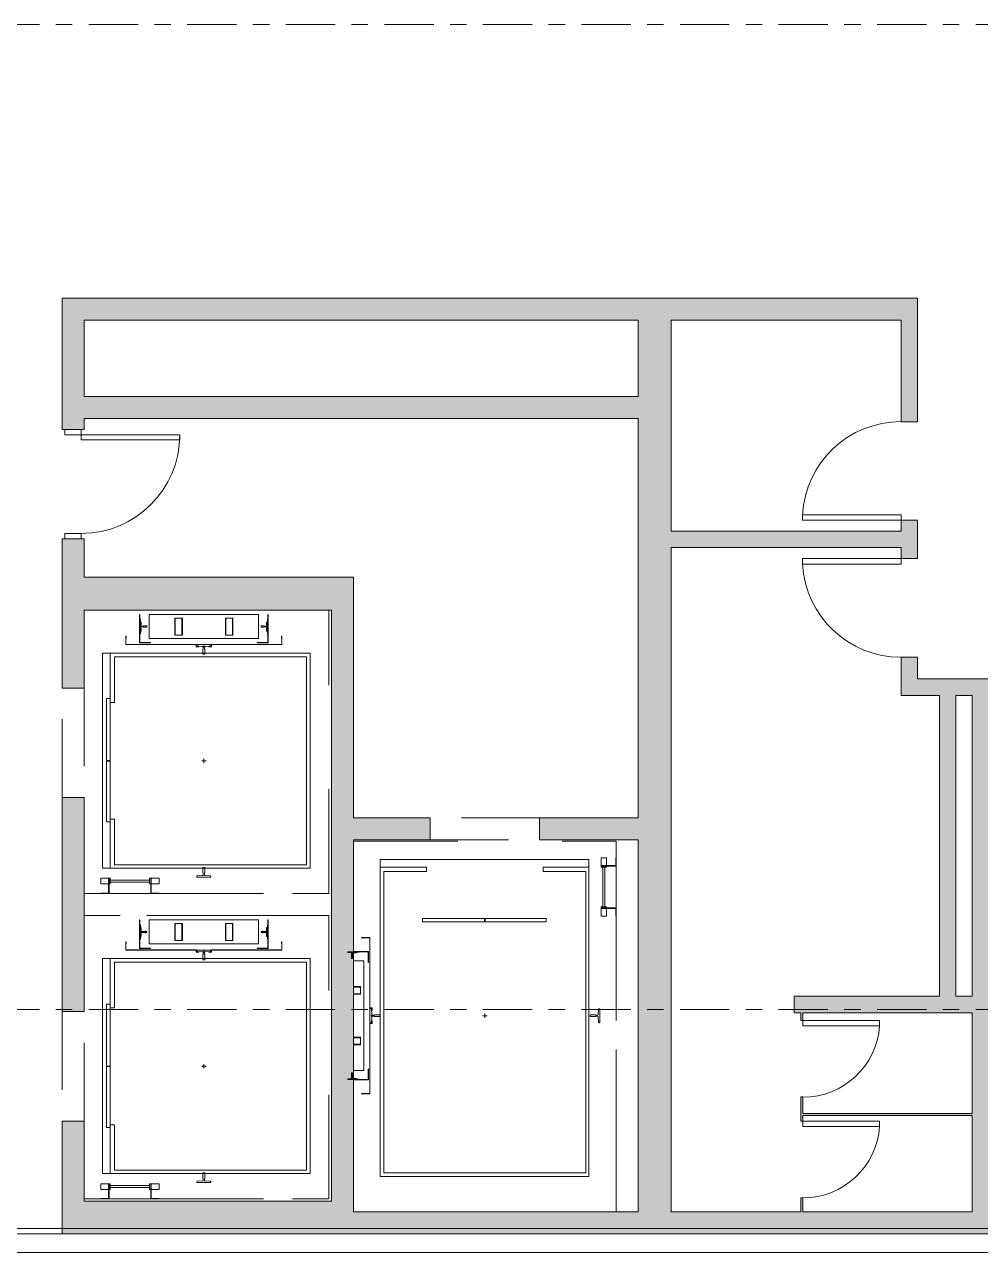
# Model space of a CAD drawing. Header units: millimetres. Extents: x 90964 to 877642, y 656808 to 1438307.
# Drawn here: x 370482 to 379211, y 1097313 to 1108533 of the extents above; entities that cross this region are included whole.
import ezdxf

# ---------------------------------------------------------------- set-up
doc = ezdxf.new("R2010")
doc.units = ezdxf.units.MM
doc.header["$LTSCALE"] = 300
for name, pattern in [('CENTER', [3, 1.5, -0.5, 0.5, -0.5]), ('Dash', [6.35, 3.175, -3.175]), ('Overhead', [3.96875, 2.38125, -1.5875])]:
    doc.linetypes.add(name, pattern=pattern)
for name, color, linetype, lineweight in [('A-COT VACH', 2, 'Continuous', 35), ('A-DETL-GENF', 92, 'Overhead', 9), ('A-DETL-MEDM', 33, 'Continuous', 18), ('A-DOOR', 31, 'Continuous', 9), ('A-DOOR-FRAM', 31, 'Continuous', 9), ('A-GENM', 13, 'Continuous', 9), ('A-TRUC', 250, 'CENTER', 5), ('A-WALL', 113, 'Continuous', 9), ('A-WALL-PATT', 111, 'Continuous', 9), ('Q-SPCQ', 91, 'Continuous', 9)]:
    doc.layers.add(name, color=color, linetype=linetype, lineweight=lineweight)

# ---------------------------------------------------------------- blocks, each defined once
blk = doc.blocks.new('schindler_5500-bim - Lift_one floor-1478719-Option 5 Floor Plans')
at = {"layer": 'A-GENM', "linetype": 'Dash'}
for p, q in [((1212, 1140), (-1379, 1140)), ((-1379, 1140), (-1379, -1095)), ((1212, 1140), (-1379, 1140)), ((-1379, 1140), (-1379, -1095)), ((1212, -409), (1212, 1140)), ((1212, -1095), (1212, 1140)), ((1212, -866), (1212, -485)), ((1212, -1095), (1212, -942))]:
    blk.add_line(p, q, dxfattribs=at)
at = {"layer": 'A-GENM'}
for p, q in [((979, 971), (-986, 971)), ((-986, 971), (-986, -926)), ((-952, -817), (-952, 936)), ((-952, 936), (950, 936)), ((950, 936), (950, -817)), ((979, -926), (979, 971)), ((-1063, 713), (-1139, 713)), ((-1139, 713), (-1139, 710)), ((-1139, 710), (-1118, 710)), ((-1118, 710), (-1118, 712)), ((-1118, 712), (-1064, 712)), ((-1064, 712), (-1064, 67)), ((-1063, 71), (-1063, 713)), ((-1078, 587), (-1338, 587)), ((-1338, 587), (-1338, 584)), ((-1338, 584), (-1294, 584)), ((-1294, 584), (-1294, 580)), ((-1294, 580), (-1269, 580)), ((-1269, 580), (-1269, 573)), ((-1269, 573), (-1242, 573)), ((-1265, 576), (-1265, 584)), ((-1190, 584), (-1265, 584)), ((-1265, 584), (-1265, 580)), ((-1255, 576), (-1265, 576)), ((-1262, 577), (-1234, 575)), ((-1242, 573), (-1242, 576)), ((-1232, 573), (-1232, 552)), ((-1224, 552), (-1224, 572)), ((-1221, 575), (-1193, 577)), ((-1213, 576), (-1213, 573)), ((-1213, 573), (-1186, 573)), ((-1190, 576), (-1200, 576)), ((-1190, 584), (-1190, 576)), ((-1190, 580), (-1190, 584)), ((-1186, 580), (-1161, 580)), ((-1186, 573), (-1186, 580)), ((-1161, 580), (-1161, 584)), ((-1161, 584), (-1081, 584)), ((-1081, 584), (-1081, 487)), ((-1078, 487), (-1078, 587)), ((-1379, -522), (-1379, 522)), ((-1379, -500), (-1379, 495)), ((-1338, 500), (-1118, 500)), ((-1338, 500), (-1338, -500)), ((-1232, 534), (-1237, 534)), ((-1232, 552), (-1233, 552)), ((-1233, 552), (-1233, 522)), ((-1233, 522), (-1223, 522)), ((-1223, 552), (-1224, 552)), ((-1223, 522), (-1223, 552)), ((-1218, 534), (-1223, 534)), ((-1118, -500), (-1118, 500)), ((-1081, 487), (-1078, 487)), ((-1305, 266), (-1150, 266)), ((-1305, 266), (-1305, 261)), ((-1305, 261), (-1305, 201)), ((-1150, 261), (-1305, 261)), ((-1150, 266), (-1150, 261)), ((-1150, 201), (-1150, 261)), ((-1305, 201), (-1150, 201)), ((-1305, 196), (-1305, 201)), ((-1150, 196), (-1305, 196)), ((-1150, 196), (-1150, 201)), ((-1064, 67), (-1047, 67)), ((-1043, 71), (-1063, 71)), ((-1052, 63), (-1063, 63)), ((-1063, 63), (-1063, -64)), ((-1045, 10), (-1048, 59)), ((-1047, 67), (-1047, 46)), ((-1047, 46), (-1043, 46)), ((-1043, 46), (-1043, 71)), ((-1022, 5), (-1040, 5)), ((-974, 8), (-1022, 8)), ((-1022, 8), (-1022, 5)), ((-974, -8), (-974, 8)), ((-1, -15), (-1, 15)), ((0, 20), (0, -20)), ((1024, 8), (974, 8)), ((974, 8), (974, -8)), ((1024, 5), (1024, 8)), ((1042, 5), (1024, 5)), ((1049, 58), (1047, 10)), ((1062, 63), (1055, 63)), ((1062, -64), (1062, 63)), ((-1047, -67), (-1064, -67)), ((-1064, -67), (-1064, -712)), ((-1063, -64), (-1053, -64)), ((-1063, -714), (-1063, -71)), ((-1063, -71), (-1043, -71)), ((-1048, -58), (-1045, -10)), ((-1043, -46), (-1047, -46)), ((-1047, -46), (-1047, -67)), ((-1043, -71), (-1043, -46)), ((-1040, -5), (-1022, -5)), ((-1022, -5), (-1022, -8)), ((-1022, -8), (-974, -8)), ((-21, 0), (19, 0)), ((-20, 0), (20, 0)), ((974, -8), (1024, -8)), ((1024, -8), (1024, -5)), ((1024, -5), (1042, -5)), ((1047, -10), (1050, -59)), ((1054, -64), (1062, -64)), ((-1305, -196), (-1150, -196)), ((-1305, -196), (-1305, -201)), ((-1305, -201), (-1305, -261)), ((-1150, -201), (-1305, -201)), ((-1150, -196), (-1150, -201)), ((-1150, -261), (-1150, -201)), ((-1305, -261), (-1150, -261)), ((-1305, -261), (-1305, -266)), ((-1150, -266), (-1305, -266)), ((-1150, -261), (-1150, -266)), ((-1118, -500), (-1338, -500)), ((-1232, -534), (-1237, -534)), ((-1223, -522), (-1233, -522)), ((-1233, -522), (-1233, -552)), ((-1233, -552), (-1232, -552)), ((-1232, -552), (-1232, -573)), ((-1224, -572), (-1224, -552)), ((-1224, -552), (-1223, -552)), ((-1223, -552), (-1223, -522)), ((-1218, -534), (-1223, -534)), ((-1078, -487), (-1081, -487)), ((-1081, -487), (-1081, -584)), ((-1078, -587), (-1078, -487)), ((-1294, -584), (-1338, -584)), ((-1338, -584), (-1338, -587)), ((-1338, -587), (-1078, -587)), ((-1269, -580), (-1294, -580)), ((-1294, -580), (-1294, -584)), ((-1242, -573), (-1269, -573)), ((-1269, -573), (-1269, -580)), ((-1265, -584), (-1265, -576)), ((-1265, -576), (-1259, -576)), ((-1265, -579), (-1265, -584)), ((-1190, -584), (-1265, -584)), ((-1265, -584), (-1190, -584)), ((-1234, -575), (-1262, -577)), ((-1242, -576), (-1242, -573)), ((-1193, -577), (-1221, -575)), ((-1186, -573), (-1213, -573)), ((-1213, -573), (-1213, -576)), ((-1196, -576), (-1190, -576)), ((-1190, -576), (-1190, -584)), ((-1190, -584), (-1190, -579)), ((-1186, -580), (-1186, -573)), ((-1161, -580), (-1186, -580)), ((-1161, -584), (-1161, -580)), ((-1081, -584), (-1161, -584)), ((-1118, -710), (-1139, -710)), ((-1139, -710), (-1139, -714)), ((-1139, -714), (-1063, -714)), ((-1118, -712), (-1118, -710)), ((-1064, -712), (-1118, -712)), ((-534, -856), (-986, -856)), ((-534, -816), (-952, -816)), ((-534, -817), (-952, -817)), ((-3, -856), (-569, -856)), ((-569, -856), (-569, -888)), ((-569, -888), (-3, -888)), ((-534, -856), (-534, -816)), ((-534, -852), (-534, -817)), ((-3, -888), (-3, -856)), ((558, -856), (2, -856)), ((2, -856), (2, -888)), ((2, -888), (558, -888)), ((533, -816), (533, -856)), ((950, -816), (533, -816)), ((950, -817), (533, -817)), ((533, -817), (533, -856)), ((533, -856), (979, -856)), ((533, -856), (979, -856)), ((558, -888), (558, -856)), ((979, -926), (979, -856)), ((-986, -926), (979, -926))]:
    blk.add_line(p, q, dxfattribs=at)
for centre, radius, start, end in [((-1262, 580), 3, 180, 270), ((-1234, 573), 2.84, 360, 90), ((-1221, 572), 3, 90, 180), ((-1193, 580), 2.84, 270, 0), ((-1052, 59), 4.75, 0, 90), ((-1040, 10), 5.01, 180, 270), ((1042, 10), 4.75, 270, 360), ((1055, 58), 5.01, 90, 180), ((-1053, -58), 5.01, 270, 360), ((-1040, -10), 4.75, 90, 180), ((1042, -10), 5.01, 360, 90), ((1054, -59), 4.75, 180, 270), ((-1262, -580), 2.95, 84.996, 177.9426), ((-1234, -573), 2.64, 270, 360), ((-1221, -572), 2.79, 180, 270), ((-1193, -579), 2.71, 0, 97.4205)]:
    blk.add_arc(centre, radius, start, end, dxfattribs=at)
at = {"layer": 'Q-SPCQ'}
for p, q in [((-1055, 0), (-1035, 0)), ((-1045, -15), (-1045, 15)), ((1073, -480), (1073, -409)), ((1124, -409), (1073, -409)), ((1124, -409), (1124, -480)), ((1208, -409), (1208, -480)), ((1212, -409), (1208, -409)), ((1212, -485), (1212, -409)), ((1208, -480), (1073, -480)), ((1073, -480), (1073, -485)), ((1124, -485), (1073, -485)), ((1073, -485), (1073, -495)), ((1073, -495), (1124, -495)), ((1089, -495), (1089, -856)), ((1108, -856), (1108, -495)), ((1124, -485), (1212, -485)), ((1124, -495), (1124, -485)), ((1124, -856), (1073, -856)), ((1073, -856), (1073, -866)), ((1073, -866), (1073, -871)), ((1073, -866), (1124, -866)), ((1073, -871), (1208, -871)), ((1073, -942), (1073, -871)), ((1124, -866), (1124, -856)), ((1212, -866), (1124, -866)), ((1124, -871), (1124, -942)), ((1208, -871), (1208, -942)), ((1212, -942), (1212, -866)), ((1073, -942), (1124, -942)), ((1208, -942), (1212, -942))]:
    blk.add_line(p, q, dxfattribs=at)
blk = doc.blocks.new('M_Door-Opening - 1000 X 2100mm-720239-Option 5 Floor Plans')
at = {"layer": 'A-DETL-GENF'}
for p, q in [((492, 100), (-508, 100)), ((-508, -100), (492, -100))]:
    blk.add_line(p, q, dxfattribs=at)
at = {"layer": 'A-DETL-MEDM'}
for p, q in [((-508, 100), (-508, -100)), ((492, -100), (492, 100))]:
    blk.add_line(p, q, dxfattribs=at)
blk = doc.blocks.new('M_Door-Opening - 1000 X 2100mm-720273-Option 5 Floor Plans')
at = {"layer": 'A-DETL-GENF'}
for p, q in [((-508, 100), (492, 100)), ((492, -100), (-508, -100))]:
    blk.add_line(p, q, dxfattribs=at)
at = {"layer": 'A-DETL-MEDM'}
for p, q in [((-508, -100), (-508, 100)), ((492, 100), (492, -100))]:
    blk.add_line(p, q, dxfattribs=at)
blk = doc.blocks.new('M_Single-Flush - 900 X 2100-697408-Option 5 Floor Plans')
at = {"layer": 'A-DOOR'}
for p, q in [((400, 75), (400, 975)), ((450, 975), (400, 975)), ((450, 75), (450, 975)), ((450, 75), (400, 75))]:
    blk.add_line(p, q, dxfattribs=at)
blk.add_arc((450, 75), 902, 93.1788, 180, dxfattribs=at)
blk = doc.blocks.new('M_Single-Flush - 900 X 2100-697387-Option 5 Floor Plans')
at = {"layer": 'A-DOOR'}
for p, q in [((400, -75), (400, -975)), ((450, -75), (400, -75)), ((450, -75), (450, -975)), ((450, -975), (400, -975))]:
    blk.add_line(p, q, dxfattribs=at)
blk.add_arc((450, -75), 902, 180, 266.8212, dxfattribs=at)
blk = doc.blocks.new('M_Single-Flush - 700 X 2100-697495-Option 5 Floor Plans')
at = {"layer": 'A-DOOR'}
for p, q in [((300, -10), (300, -710)), ((350, -10), (300, -10)), ((350, -10), (350, -710)), ((350, -710), (300, -710))]:
    blk.add_line(p, q, dxfattribs=at)
blk.add_arc((350, -10), 702, 180, 265.9138, dxfattribs=at)
blk = doc.blocks.new('M_Door-Passage-Single-Flush - M_Door-Passage-Single-Flush-756115-Option 5 Floor Plans')
at = {"layer": 'A-DOOR'}
for p, q in [((405, -81.35), (450, -81.35)), ((405, -981.35), (405, -81.35)), ((450, -81.35), (450, -981.35)), ((450, -981.35), (405, -981.35))]:
    blk.add_line(p, q, dxfattribs=at)
blk.add_arc((450, -81.35), 900, 180, 270, dxfattribs=at)
at = {"layer": 'A-DOOR-FRAM'}
for p, q in [((-500, 68.65), (-450, 68.65)), ((-500, -81.35), (-500, 68.65)), ((-450, 68.65), (-450, -81.35)), ((450, 68.65), (500, 68.65)), ((450, -81.35), (450, 68.65)), ((500, 68.65), (500, -81.35)), ((-450, -81.35), (-500, -81.35)), ((500, -81.35), (450, -81.35))]:
    blk.add_line(p, q, dxfattribs=at)
blk = doc.blocks.new('schindler_5500-bim - Lift_service_one floor-1478796-Option 5 Floor Plans')
at = {"layer": 'A-GENM', "linetype": 'Dash'}
for p, q in [((-1201, 1595), (1199, 1595)), ((-1201, 1595), (1199, 1595)), ((1199, 1595), (1199, 1442)), ((1199, 1595), (1199, -1793)), ((1199, 1366), (1199, 985)), ((1199, 909), (1199, -1793))]:
    blk.add_line(p, q, dxfattribs=at)
at = {"layer": 'A-GENM'}
for p, q in [((-956, -1471), (-956, 1426)), ((-956, 1426), (949, 1426)), ((-534, 1356), (-956, 1356)), ((-534, 1356), (-534, 1316)), ((-534, 1352), (-534, 1317)), ((533, 1316), (533, 1356)), ((533, 1356), (949, 1356)), ((533, 1317), (533, 1356)), ((533, 1356), (949, 1356)), ((949, 1426), (949, 1356)), ((949, 1426), (949, -1471)), ((-922, 1317), (-922, -1436)), ((-534, 1317), (-922, 1317)), ((-534, 1316), (-922, 1316)), ((920, 1317), (533, 1317)), ((920, 1316), (533, 1316)), ((920, -1436), (920, 1317)), ((-569, 856), (-569, 888)), ((-569, 888), (-3, 888)), ((-3, 856), (-569, 856)), ((-3, 888), (-3, 856)), ((2, 856), (2, 888)), ((2, 888), (558, 888)), ((558, 856), (2, 856)), ((558, 888), (558, 856)), ((-1050, 713), (-1126, 713)), ((-1126, 713), (-1126, 710)), ((-1126, 710), (-1105, 710)), ((-1105, 710), (-1105, 712)), ((-1105, 712), (-1051, 712)), ((-1051, 712), (-1051, 67)), ((-1050, 71), (-1050, 713)), ((-1177, 584), (-1252, 584)), ((-1252, 584), (-1252, 579)), ((-1249, 577), (-1221, 575)), ((-1219, 573), (-1219, 552)), ((-1211, 552), (-1211, 572)), ((-1208, 575), (-1180, 577)), ((-1065, 587), (-1200, 587)), ((-1200, 584), (-1177, 584)), ((-1200, 576), (-1200, 573)), ((-1200, 573), (-1173, 573)), ((-1177, 576), (-1183, 576)), ((-1177, 584), (-1177, 576)), ((-1177, 579), (-1177, 584)), ((-1173, 580), (-1148, 580)), ((-1173, 573), (-1173, 580)), ((-1148, 580), (-1148, 584)), ((-1148, 584), (-1068, 584)), ((-1068, 584), (-1068, 487)), ((-1065, 487), (-1065, 587)), ((-1219, 552), (-1220, 552)), ((-1220, 552), (-1220, 522)), ((-1220, 522), (-1210, 522)), ((-1210, 552), (-1211, 552)), ((-1210, 522), (-1210, 552)), ((-1200, 500), (-1105, 500)), ((-1105, -500), (-1105, 500)), ((-1068, 487), (-1065, 487)), ((-1200, 266), (-1137, 266)), ((-1137, 261), (-1200, 261)), ((-1137, 266), (-1137, 261)), ((-1137, 201), (-1137, 261)), ((-1200, 201), (-1137, 201)), ((-1137, 196), (-1200, 196)), ((-1137, 201), (-1137, 196)), ((-1051, 67), (-1034, 67)), ((-1030, 71), (-1050, 71)), ((-1040, 63), (-1050, 63)), ((-1050, 63), (-1050, -64)), ((-1032, 10), (-1035, 58)), ((-1034, 67), (-1034, 46)), ((-1034, 46), (-1030, 46)), ((-1030, 46), (-1030, 71)), ((-1009, 5), (-1027, 5)), ((-961, 8), (-1009, 8)), ((-1009, 8), (-1009, 5)), ((-961, -8), (-961, 8)), ((-21, 0), (19, 0)), ((-20, 0), (20, 0)), ((-1, 15), (-1, -15)), ((0, -20), (0, 20)), ((1011, 8), (961, 8)), ((961, 8), (961, -8)), ((1011, 5), (1011, 8)), ((1029, 5), (1011, 5)), ((1037, 59), (1034, 10)), ((1049, 63), (1041, 63)), ((1049, -64), (1049, 63)), ((-1034, -67), (-1051, -67)), ((-1051, -67), (-1051, -712)), ((-1050, -64), (-1039, -64)), ((-1050, -713), (-1050, -71)), ((-1050, -71), (-1030, -71)), ((-1035, -59), (-1032, -10)), ((-1030, -46), (-1034, -46)), ((-1034, -46), (-1034, -67)), ((-1030, -71), (-1030, -46)), ((-1027, -5), (-1009, -5)), ((-1009, -5), (-1009, -8)), ((-1009, -8), (-961, -8)), ((961, -8), (1011, -8)), ((1011, -8), (1011, -5)), ((1011, -5), (1029, -5)), ((1034, -10), (1036, -58)), ((1042, -64), (1049, -64)), ((-1200, -196), (-1137, -196)), ((-1137, -201), (-1200, -201)), ((-1137, -201), (-1137, -196)), ((-1137, -261), (-1137, -201)), ((-1200, -261), (-1137, -261)), ((-1137, -266), (-1200, -266)), ((-1137, -261), (-1137, -266)), ((-1210, -522), (-1220, -522)), ((-1220, -522), (-1220, -552)), ((-1220, -552), (-1219, -552)), ((-1219, -552), (-1219, -573)), ((-1211, -572), (-1211, -552)), ((-1211, -552), (-1210, -552)), ((-1210, -552), (-1210, -522)), ((-1105, -500), (-1200, -500)), ((-1065, -487), (-1068, -487)), ((-1068, -487), (-1068, -584)), ((-1065, -587), (-1065, -487)), ((-1252, -580), (-1252, -584)), ((-1252, -584), (-1177, -584)), ((-1221, -575), (-1249, -577)), ((-1180, -577), (-1208, -575)), ((-1173, -573), (-1200, -573)), ((-1200, -573), (-1200, -576)), ((-1200, -587), (-1065, -587)), ((-1187, -576), (-1177, -576)), ((-1177, -576), (-1177, -584)), ((-1177, -584), (-1177, -580)), ((-1173, -580), (-1173, -573)), ((-1148, -580), (-1173, -580)), ((-1148, -584), (-1148, -580)), ((-1068, -584), (-1148, -584)), ((-1105, -710), (-1126, -710)), ((-1126, -710), (-1126, -713)), ((-1126, -713), (-1050, -713)), ((-1105, -712), (-1105, -710)), ((-1051, -712), (-1105, -712)), ((-922, -1436), (920, -1436)), ((949, -1471), (-956, -1471))]:
    blk.add_line(p, q, dxfattribs=at)
for centre, radius, start, end in [((-1249, 580), 2.95, 182.0574, 275.004), ((-1221, 573), 2.64, 0, 90), ((-1208, 572), 2.79, 90, 180), ((-1180, 579), 2.71, 262.5795, 0), ((-1040, 58), 5.01, 0, 90), ((-1027, 10), 4.75, 180, 270), ((1029, 10), 5.01, 270, 0), ((1041, 59), 4.75, 90, 180), ((-1039, -59), 4.75, 270, 0), ((-1027, -10), 5.01, 90, 180), ((1029, -10), 4.75, 0, 90), ((1042, -58), 5.01, 180, 270), ((-1249, -580), 3, 90, 180), ((-1221, -573), 2.84, 270, 0), ((-1208, -572), 3, 180, 270), ((-1180, -580), 2.84, 0, 90)]:
    blk.add_arc(centre, radius, start, end, dxfattribs=at)
at = {"layer": 'Q-SPCQ'}
for p, q in [((1060, 1371), (1060, 1442)), ((1111, 1442), (1060, 1442)), ((1195, 1371), (1060, 1371)), ((1060, 1371), (1060, 1366)), ((1060, 1366), (1060, 1356)), ((1111, 1366), (1060, 1366)), ((1060, 1356), (1111, 1356)), ((1076, 1356), (1076, 995)), ((1095, 995), (1095, 1356)), ((1111, 1442), (1111, 1371)), ((1111, 1366), (1199, 1366)), ((1111, 1356), (1111, 1366)), ((1195, 1442), (1195, 1371)), ((1199, 1442), (1195, 1442)), ((1199, 1366), (1199, 1442)), ((1111, 995), (1060, 995)), ((1060, 995), (1060, 985)), ((1060, 985), (1060, 980)), ((1060, 985), (1111, 985)), ((1060, 909), (1060, 980)), ((1060, 980), (1195, 980)), ((1060, 909), (1111, 909)), ((1111, 985), (1111, 995)), ((1199, 985), (1111, 985)), ((1111, 980), (1111, 909)), ((1195, 980), (1195, 909)), ((1195, 909), (1199, 909)), ((1199, 909), (1199, 985)), ((-1032, 15), (-1032, -15)), ((-1042, 0), (-1022, 0))]:
    blk.add_line(p, q, dxfattribs=at)
blk = doc.blocks.new('schindler_5500-bim - Lift_one floor-V7-Option 5 Floor Plans')
at = {"layer": 'A-GENM', "linetype": 'Dash'}
for p, q in [((1212, 1140), (-1379, 1140)), ((1212, 1140), (-1379, 1140)), ((1212, -409), (1212, 1140)), ((1212, -1095), (1212, 1140)), ((1212, -866), (1212, -485)), ((1212, -1095), (1212, -942))]:
    blk.add_line(p, q, dxfattribs=at)
at = {"layer": 'A-GENM'}
for p, q in [((979, 971), (-986, 971)), ((-986, 971), (-986, -926)), ((-952, -817), (-952, 936)), ((-952, 936), (950, 936)), ((950, 936), (950, -817)), ((979, -926), (979, 971)), ((-1063, 713), (-1139, 713)), ((-1139, 713), (-1139, 710)), ((-1139, 710), (-1118, 710)), ((-1118, 710), (-1118, 712)), ((-1118, 712), (-1064, 712)), ((-1064, 712), (-1064, 67)), ((-1063, 71), (-1063, 713)), ((-1078, 587), (-1338, 587)), ((-1338, 587), (-1338, 584)), ((-1338, 584), (-1294, 584)), ((-1294, 584), (-1294, 580)), ((-1294, 580), (-1269, 580)), ((-1269, 580), (-1269, 573)), ((-1269, 573), (-1242, 573)), ((-1265, 576), (-1265, 584)), ((-1190, 584), (-1265, 584)), ((-1265, 584), (-1265, 580)), ((-1255, 576), (-1265, 576)), ((-1262, 577), (-1234, 575)), ((-1242, 573), (-1242, 576)), ((-1232, 573), (-1232, 552)), ((-1224, 552), (-1224, 572)), ((-1221, 575), (-1193, 577)), ((-1213, 576), (-1213, 573)), ((-1213, 573), (-1186, 573)), ((-1190, 576), (-1200, 576)), ((-1190, 584), (-1190, 576)), ((-1190, 580), (-1190, 584)), ((-1186, 580), (-1161, 580)), ((-1186, 573), (-1186, 580)), ((-1161, 580), (-1161, 584)), ((-1161, 584), (-1081, 584)), ((-1081, 584), (-1081, 487)), ((-1078, 487), (-1078, 587)), ((-1338, 500), (-1118, 500)), ((-1338, 500), (-1338, -500)), ((-1232, 534), (-1237, 534)), ((-1232, 552), (-1233, 552)), ((-1233, 552), (-1233, 522)), ((-1233, 522), (-1223, 522)), ((-1223, 552), (-1224, 552)), ((-1223, 522), (-1223, 552)), ((-1218, 534), (-1223, 534)), ((-1118, -500), (-1118, 500)), ((-1081, 487), (-1078, 487)), ((-1305, 266), (-1150, 266)), ((-1305, 266), (-1305, 261)), ((-1305, 261), (-1305, 201)), ((-1150, 261), (-1305, 261)), ((-1150, 266), (-1150, 261)), ((-1150, 201), (-1150, 261)), ((-1305, 201), (-1150, 201)), ((-1305, 196), (-1305, 201)), ((-1150, 196), (-1305, 196)), ((-1150, 196), (-1150, 201)), ((-1064, 67), (-1047, 67)), ((-1043, 71), (-1063, 71)), ((-1052, 63), (-1063, 63)), ((-1063, 63), (-1063, -64)), ((-1045, 10), (-1048, 59)), ((-1047, 67), (-1047, 46)), ((-1047, 46), (-1043, 46)), ((-1043, 46), (-1043, 71)), ((-1022, 5), (-1040, 5)), ((-974, 8), (-1022, 8)), ((-1022, 8), (-1022, 5)), ((-974, -8), (-974, 8)), ((-1, -15), (-1, 15)), ((0, 20), (0, -20)), ((1024, 8), (974, 8)), ((974, 8), (974, -8)), ((1024, 5), (1024, 8)), ((1042, 5), (1024, 5)), ((1049, 58), (1047, 10)), ((1062, 63), (1055, 63)), ((1062, -64), (1062, 63)), ((-1047, -67), (-1064, -67)), ((-1064, -67), (-1064, -712)), ((-1063, -64), (-1053, -64)), ((-1063, -714), (-1063, -71)), ((-1063, -71), (-1043, -71)), ((-1048, -58), (-1045, -10)), ((-1043, -46), (-1047, -46)), ((-1047, -46), (-1047, -67)), ((-1043, -71), (-1043, -46)), ((-1040, -5), (-1022, -5)), ((-1022, -5), (-1022, -8)), ((-1022, -8), (-974, -8)), ((-21, 0), (19, 0)), ((-20, 0), (20, 0)), ((974, -8), (1024, -8)), ((1024, -8), (1024, -5)), ((1024, -5), (1042, -5)), ((1047, -10), (1050, -59)), ((1054, -64), (1062, -64)), ((-1305, -196), (-1150, -196)), ((-1305, -196), (-1305, -201)), ((-1305, -201), (-1305, -261)), ((-1150, -201), (-1305, -201)), ((-1150, -196), (-1150, -201)), ((-1150, -261), (-1150, -201)), ((-1305, -261), (-1150, -261)), ((-1305, -261), (-1305, -266)), ((-1150, -266), (-1305, -266)), ((-1150, -261), (-1150, -266)), ((-1118, -500), (-1338, -500)), ((-1232, -534), (-1237, -534)), ((-1223, -522), (-1233, -522)), ((-1233, -522), (-1233, -552)), ((-1233, -552), (-1232, -552)), ((-1232, -552), (-1232, -573)), ((-1224, -572), (-1224, -552)), ((-1224, -552), (-1223, -552)), ((-1223, -552), (-1223, -522)), ((-1218, -534), (-1223, -534)), ((-1078, -487), (-1081, -487)), ((-1081, -487), (-1081, -584)), ((-1078, -587), (-1078, -487)), ((-1294, -584), (-1338, -584)), ((-1338, -584), (-1338, -587)), ((-1338, -587), (-1078, -587)), ((-1269, -580), (-1294, -580)), ((-1294, -580), (-1294, -584)), ((-1242, -573), (-1269, -573)), ((-1269, -573), (-1269, -580)), ((-1265, -584), (-1265, -576)), ((-1265, -576), (-1259, -576)), ((-1265, -579), (-1265, -584)), ((-1190, -584), (-1265, -584)), ((-1265, -584), (-1190, -584)), ((-1234, -575), (-1262, -577)), ((-1242, -576), (-1242, -573)), ((-1193, -577), (-1221, -575)), ((-1186, -573), (-1213, -573)), ((-1213, -573), (-1213, -576)), ((-1196, -576), (-1190, -576)), ((-1190, -576), (-1190, -584)), ((-1190, -584), (-1190, -579)), ((-1186, -580), (-1186, -573)), ((-1161, -580), (-1186, -580)), ((-1161, -584), (-1161, -580)), ((-1081, -584), (-1161, -584)), ((-1118, -710), (-1139, -710)), ((-1139, -710), (-1139, -714)), ((-1139, -714), (-1063, -714)), ((-1118, -712), (-1118, -710)), ((-1064, -712), (-1118, -712)), ((-534, -856), (-986, -856)), ((-534, -816), (-952, -816)), ((-534, -817), (-952, -817)), ((-3, -856), (-569, -856)), ((-569, -856), (-569, -888)), ((-569, -888), (-3, -888)), ((-534, -856), (-534, -816)), ((-534, -852), (-534, -817)), ((-3, -888), (-3, -856)), ((558, -856), (2, -856)), ((2, -856), (2, -888)), ((2, -888), (558, -888)), ((533, -816), (533, -856)), ((950, -816), (533, -816)), ((950, -817), (533, -817)), ((533, -817), (533, -856)), ((533, -856), (979, -856)), ((533, -856), (979, -856)), ((558, -888), (558, -856)), ((979, -926), (979, -856)), ((-986, -926), (979, -926))]:
    blk.add_line(p, q, dxfattribs=at)
for centre, radius, start, end in [((-1262, 580), 3, 180, 270), ((-1234, 573), 2.84, 360, 90), ((-1221, 572), 3, 90, 180), ((-1193, 580), 2.84, 270, 0), ((-1052, 59), 4.75, 0, 90), ((-1040, 10), 5.01, 180, 270), ((1042, 10), 4.75, 270, 360), ((1055, 58), 5.01, 90, 180), ((-1053, -58), 5.01, 270, 360), ((-1040, -10), 4.75, 90, 180), ((1042, -10), 5.01, 360, 90), ((1054, -59), 4.75, 180, 270), ((-1262, -580), 2.95, 84.996, 177.9426), ((-1234, -573), 2.64, 270, 360), ((-1221, -572), 2.79, 180, 270), ((-1193, -579), 2.71, 0, 97.4205)]:
    blk.add_arc(centre, radius, start, end, dxfattribs=at)
at = {"layer": 'Q-SPCQ'}
for p, q in [((-1055, 0), (-1035, 0)), ((-1045, -15), (-1045, 15)), ((1073, -480), (1073, -409)), ((1124, -409), (1073, -409)), ((1124, -409), (1124, -480)), ((1208, -409), (1208, -480)), ((1212, -409), (1208, -409)), ((1212, -485), (1212, -409)), ((1208, -480), (1073, -480)), ((1073, -480), (1073, -485)), ((1124, -485), (1073, -485)), ((1073, -485), (1073, -495)), ((1073, -495), (1124, -495)), ((1089, -495), (1089, -856)), ((1108, -856), (1108, -495)), ((1124, -485), (1212, -485)), ((1124, -495), (1124, -485)), ((1124, -856), (1073, -856)), ((1073, -856), (1073, -866)), ((1073, -866), (1073, -871)), ((1073, -866), (1124, -866)), ((1073, -871), (1208, -871)), ((1073, -942), (1073, -871)), ((1124, -866), (1124, -856)), ((1212, -866), (1124, -866)), ((1124, -871), (1124, -942)), ((1208, -871), (1208, -942)), ((1212, -942), (1212, -866)), ((1073, -942), (1124, -942)), ((1208, -942), (1212, -942))]:
    blk.add_line(p, q, dxfattribs=at)
blk = doc.blocks.new('LUOICOT THAPDOI')
at = {"layer": 'A-TRUC'}
for p, q in [((167478, 1208625), (248518, 1208625)), ((167478, 1199625), (248518, 1199625))]:
    blk.add_line(p, q, dxfattribs=at)

msp = doc.modelspace()

# ---------------------------------------------------------------- hatches: boundary and pattern name
at = {"layer": 'A-WALL-PATT'}
h = msp.add_hatch(color=256, dxfattribs=at)
h.paths.add_polyline_path([(371024.6, 1097783.3), (371024.6, 1098514.3), (370824.6, 1098514.3), (370824.6, 1097783.3)], flags=0)
h.paths.add_polyline_path([(371024.6, 1099625.1), (371024.6, 1101470.4), (370824.6, 1101470.4), (370824.6, 1099514.3), (371024.6, 1099514.3)], flags=0)
h.paths.add_polyline_path([(371024.6, 1102470.4), (371024.6, 1103833.3), (370824.6, 1103833.3), (370824.6, 1102470.4)], flags=0)
h.paths.add_polyline_path([(371024.6, 1105133.3), (371024.6, 1106033.3), (370824.6, 1106033.3), (370824.6, 1104833.3), (371024.6, 1104833.3), (371024.6, 1104933.3)], flags=0)
for points in [[(378635.6, 1106033.3), (371024.6, 1106033.3), (371024.6, 1105833.3), (378635.6, 1105833.3)], [(376385.6, 1097683.3), (376385.6, 1105833.3), (376085.6, 1105833.3), (376085.6, 1097683.3)], [(376085.6, 1104933.3), (376085.6, 1105133.3), (371024.6, 1105133.3), (371024.6, 1104933.3), (374740.9, 1104933.3)], [(378485.6, 1103753.7), (378485.6, 1103903.7), (376385.6, 1103903.7), (376385.6, 1103753.7)], [(373285.6, 1103483.3), (371024.6, 1103483.3), (371024.6, 1103183.3), (373285.6, 1103183.3), (373285.6, 1103212.8)], [(373485.6, 1097683.3), (373485.6, 1103483.3), (373285.6, 1103483.3), (373285.6, 1097783.3), (373385.6, 1097783.3), (373385.6, 1097683.3)], [(380235.6, 1102403.7), (380235.6, 1102553.7), (378635.6, 1102553.7), (378635.6, 1102403.7), (379285.6, 1102403.7)], [(378985.6, 1102403.7), (378835.6, 1102403.7), (378835.6, 1099653.7), (378985.6, 1099653.7), (378985.6, 1102016.9)], [(379285.6, 1097683.3), (379285.6, 1102403.7), (379135.6, 1102403.7), (379135.6, 1097683.3)], [(379135.6, 1099653.7), (377510.6, 1099653.7), (377510.6, 1099503.7), (379135.6, 1099503.7)], [(373385.6, 1097683.3), (373385.6, 1097783.3), (370824.6, 1097783.3), (370824.6, 1097483.3), (373385.6, 1097483.3)], [(376385.6, 1097483.3), (376385.6, 1097683.3), (373385.6, 1097683.3), (373385.6, 1097483.3), (374740.9, 1097483.3)], [(383455.7, 1097683.3), (376385.6, 1097683.3), (376385.6, 1097483.3), (383455.7, 1097483.3)]]:
    msp.add_hatch(color=256, dxfattribs=at).paths.add_polyline_path(points, flags=0)
h = msp.add_hatch(color=256, dxfattribs=at)
h.paths.add_polyline_path([(378635.6, 1103653.7), (378635.6, 1104003.7), (378485.6, 1104003.7), (378485.6, 1103653.7)], flags=0)
h.paths.add_polyline_path([(378635.6, 1102753.7), (378485.6, 1102753.7), (378485.6, 1102403.7), (378635.6, 1102403.7), (378635.6, 1102553.7)], flags=0)
h.paths.add_polyline_path([(378635.6, 1104903.7), (378635.6, 1105833.3), (378485.6, 1105833.3), (378485.6, 1104903.7)], flags=0)
h = msp.add_hatch(color=256, dxfattribs=at)
h.paths.add_polyline_path([(376085.6, 1101083.3), (376085.6, 1101283.3), (375185.5, 1101283.3), (375185.5, 1101083.3), (375802.6, 1101083.3)], flags=0)
h.paths.add_polyline_path([(374185.5, 1101083.3), (374185.5, 1101283.3), (373485.6, 1101283.3), (373485.6, 1101083.3)], flags=0)
h = msp.add_hatch(color=256, dxfattribs=at)
h.paths.add_polyline_path([(377590.2, 1098733.7), (377570.2, 1098733.7), (377572.1, 1098513.7), (377590.2, 1098513.7), (377590.2, 1098583.7)], flags=0)
h.paths.add_polyline_path([(377590.2, 1097683.3), (377590.2, 1097813.7), (377570.2, 1097813.7), (377572.1, 1097683.3)], flags=0)
h.paths.add_polyline_path([(377590.2, 1099433.7), (377590.2, 1099503.7), (377570.2, 1099503.7), (377572.1, 1099433.7)], flags=0)
h = msp.add_hatch(color=256, dxfattribs=at)
h.paths.add_polyline_path([(380789.4, 1098583.7), (379285.6, 1098583.7), (379285.6, 1098563.7), (380789.4, 1098563.7)], flags=0)
h.paths.add_polyline_path([(379135.6, 1098563.7), (379135.6, 1098583.7), (377590.2, 1098583.7), (377590.2, 1098563.7)], flags=0)

# ---------------------------------------------------------------- linework, layer by layer
at = {"layer": 'A-WALL', "lineweight": 18}
for p, q in [((370824.6, 1106033.3), (370824.6, 1104833.3)), ((378635.6, 1106033.3), (370824.6, 1106033.3)), ((378635.6, 1104903.7), (378635.6, 1106033.3)), ((371024.6, 1105133.3), (371024.6, 1105833.3)), ((371024.6, 1105833.3), (376085.6, 1105833.3)), ((376085.6, 1105833.3), (376085.6, 1105133.3)), ((376385.6, 1103903.7), (376385.6, 1105833.3)), ((376385.6, 1105833.3), (378485.6, 1105833.3)), ((378485.6, 1105833.3), (378485.6, 1104903.7)), ((376085.6, 1105133.3), (371024.6, 1105133.3)), ((371024.6, 1104833.3), (371024.6, 1104933.3)), ((371024.6, 1104933.3), (376085.6, 1104933.3)), ((376085.6, 1104933.3), (376085.6, 1101283.3)), ((378485.6, 1104903.7), (378635.6, 1104903.7)), ((370824.6, 1104833.3), (370849.6, 1104833.3)), ((370999.6, 1104833.3), (371024.6, 1104833.3)), ((378485.6, 1104003.7), (378485.6, 1103903.7)), ((378635.6, 1104003.7), (378485.6, 1104003.7)), ((378635.6, 1103653.7), (378635.6, 1104003.7)), ((370824.6, 1103833.3), (370824.6, 1102470.4)), ((370849.6, 1103833.3), (370824.6, 1103833.3)), ((371024.6, 1103833.3), (370999.6, 1103833.3)), ((371024.6, 1103483.3), (371024.6, 1103833.3)), ((378485.6, 1103903.7), (376385.6, 1103903.7)), ((376385.6, 1097683.3), (376385.6, 1103753.7)), ((376385.6, 1103753.7), (378485.6, 1103753.7)), ((378485.6, 1103753.7), (378485.6, 1103653.7)), ((378485.6, 1103653.7), (378635.6, 1103653.7)), ((373485.6, 1103483.3), (371024.6, 1103483.3)), ((373485.6, 1101283.3), (373485.6, 1103483.3)), ((371024.6, 1102470.4), (371024.6, 1103183.3)), ((371024.6, 1103183.3), (373285.6, 1103183.3)), ((373285.6, 1103183.3), (373285.6, 1097783.3)), ((378485.6, 1102753.7), (378485.6, 1102403.7)), ((378635.6, 1102753.7), (378485.6, 1102753.7)), ((378635.6, 1102553.7), (378635.6, 1102753.7)), ((380085.6, 1102553.7), (378635.6, 1102553.7)), ((378485.6, 1102403.7), (378835.6, 1102403.7)), ((378835.6, 1102403.7), (378835.6, 1099653.7)), ((378985.6, 1102403.7), (379135.6, 1102403.7)), ((378985.6, 1099653.7), (378985.6, 1102403.7)), ((379135.6, 1102403.7), (379135.6, 1099653.7)), ((370824.6, 1101470.4), (370824.6, 1099514.3)), ((371024.6, 1099514.3), (371024.6, 1101470.4)), ((374185.5, 1101283.3), (373485.6, 1101283.3)), ((376085.6, 1101283.3), (375185.5, 1101283.3)), ((373485.6, 1101083.3), (374185.5, 1101083.3)), ((373485.6, 1097683.3), (373485.6, 1101083.3)), ((375185.5, 1101083.3), (376085.6, 1101083.3)), ((376085.6, 1101083.3), (376085.6, 1097683.3)), ((378835.6, 1099653.7), (377510.6, 1099653.7)), ((377510.6, 1099653.7), (377510.6, 1099503.7)), ((379135.6, 1099653.7), (378985.6, 1099653.7)), ((377510.6, 1099503.7), (377570.2, 1099503.7)), ((377570.2, 1099503.7), (377570.2, 1099433.7)), ((377590.2, 1099503.7), (379135.6, 1099503.7)), ((377590.2, 1099433.7), (377590.2, 1099503.7)), ((379135.6, 1099503.7), (379135.6, 1098583.7)), ((377570.2, 1099433.7), (377590.2, 1099433.7)), ((377570.2, 1098733.7), (377570.2, 1098513.7)), ((377590.2, 1098733.7), (377570.2, 1098733.7)), ((377590.2, 1098583.7), (377590.2, 1098733.7)), ((379135.6, 1098583.7), (377590.2, 1098583.7)), ((377590.2, 1098563.7), (379135.6, 1098563.7)), ((377590.2, 1098513.7), (377590.2, 1098563.7)), ((379135.6, 1098563.7), (379135.6, 1097683.3)), ((370824.6, 1098514.3), (370824.6, 1097483.3)), ((371024.6, 1097783.3), (371024.6, 1098514.3)), ((377570.2, 1098513.7), (377590.2, 1098513.7)), ((373285.6, 1097783.3), (371024.6, 1097783.3)), ((377570.2, 1097813.7), (377570.2, 1097683.3)), ((377590.2, 1097813.7), (377570.2, 1097813.7)), ((377590.2, 1097683.3), (377590.2, 1097813.7)), ((376085.6, 1097683.3), (373485.6, 1097683.3)), ((377570.2, 1097683.3), (376385.6, 1097683.3)), ((379135.6, 1097683.3), (377590.2, 1097683.3)), ((333487.6, 1097533.3), (414087.6, 1097533.3)), ((383982.7, 1097483.3), (364296.6, 1097483.3)), ((370824.6, 1097483.3), (373385.6, 1097483.3)), ((376385.6, 1097483.3), (385585.6, 1097483.3)), ((333267.6, 1097313.3), (414307.6, 1097313.3))]:
    msp.add_line(p, q, dxfattribs=at)

# ---------------------------------------------------------------- block references
at = {"layer": 'A-COT VACH'}
msp.add_blockref('LUOICOT THAPDOI', (165789.6, -100092), dxfattribs=at)
at = {"layer": 'A-DOOR'}
for name, p, rotation in [('M_Single-Flush - 900 X 2100-697387-Option 5 Floor Plans', (378560.6, 1104453.7), 270), ('M_Door-Passage-Single-Flush - M_Door-Passage-Single-Flush-756115-Option 5 Floor Plans', (370918.2, 1104333.3), 90), ('M_Single-Flush - 900 X 2100-697408-Option 5 Floor Plans', (378560.6, 1103203.7), 90), ('M_Door-Opening - 1000 X 2100mm-720273-Option 5 Floor Plans', (370924.6, 1101978.6), 90), ('M_Door-Opening - 1000 X 2100mm-720239-Option 5 Floor Plans', (374677.4, 1101183.3), 180.0000000000004), ('M_Door-Opening - 1000 X 2100mm-720239-Option 5 Floor Plans', (370924.6, 1099006.1), 270), ('M_Single-Flush - 700 X 2100-697495-Option 5 Floor Plans', (377580.2, 1099083.7), 90), ('M_Single-Flush - 700 X 2100-697495-Option 5 Floor Plans', (377580.2, 1098163.7), 90)]:
    msp.add_blockref(name, p, dxfattribs=dict(at, rotation=rotation))
at = {"layer": 'A-GENM', "linetype": 'Dash', "rotation": 270}
for name, p in [('schindler_5500-bim - Lift_one floor-V7-Option 5 Floor Plans', (372119.1, 1101804.8)), ('schindler_5500-bim - Lift_one floor-1478719-Option 5 Floor Plans', (372119.1, 1099013.8))]:
    msp.add_blockref(name, p, dxfattribs=at)
at = {"layer": 'A-GENM', "linetype": 'Dash'}
msp.add_blockref('schindler_5500-bim - Lift_service_one floor-1478796-Option 5 Floor Plans', (374686, 1099476.8), dxfattribs=at)

doc.saveas('drawing.dxf')
